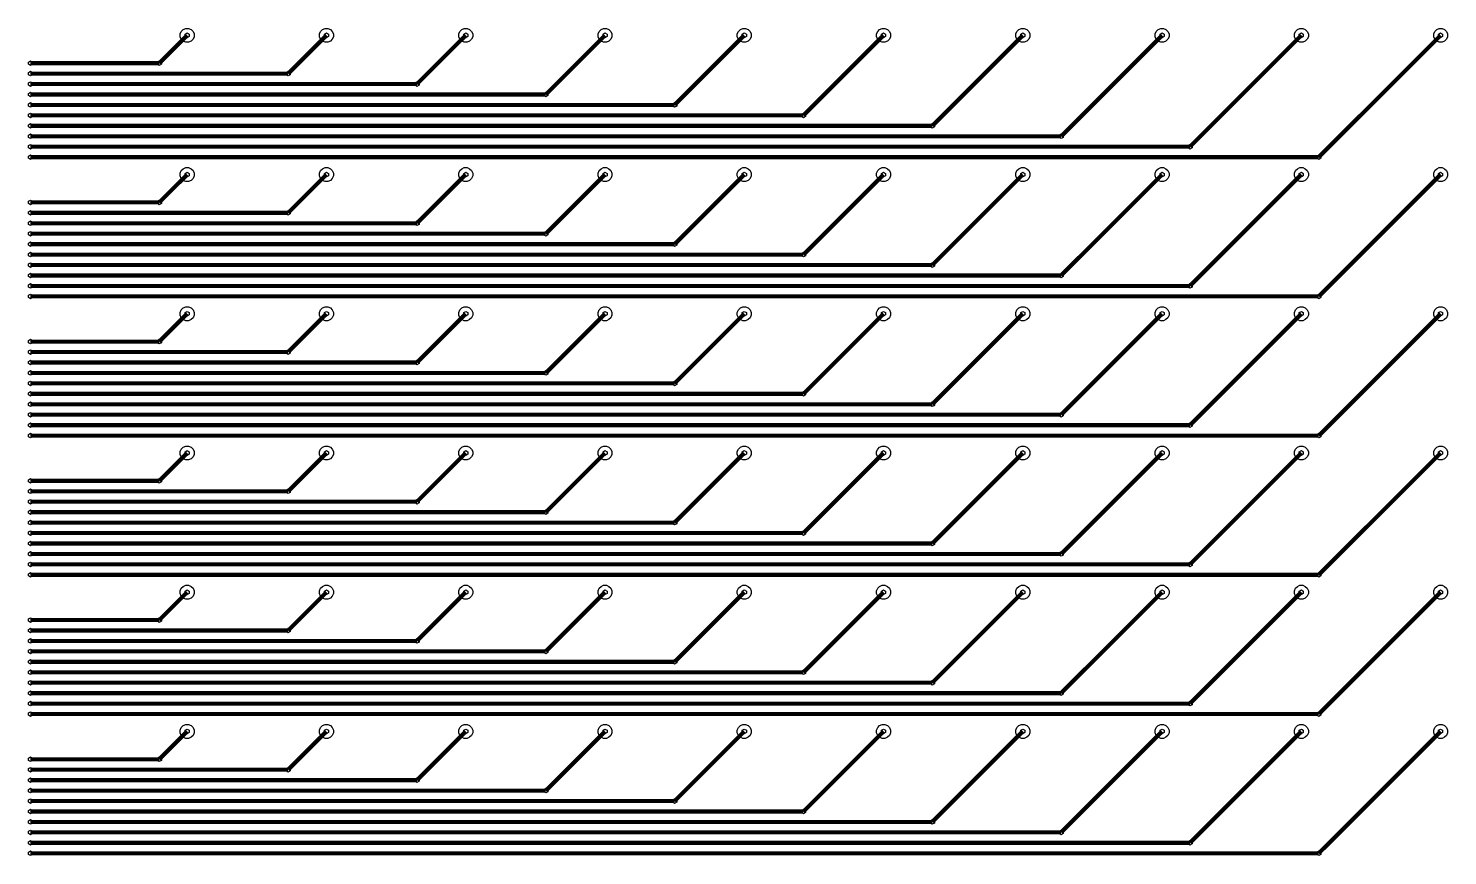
# Model space of a CAD drawing. Extents: x -21730 to 22170, y -18094 to 18606.
# Drawn here: x -844 to 175, y -3683 to -3089 of the extents above; entities that cross this region are included whole.
import ezdxf

# ---------------------------------------------------------------- set-up
doc = ezdxf.new("R2010")
doc.units = 0
doc.layers.add('L0D0_0', color=1, linetype='CONTINUOUS')

# ---------------------------------------------------------------- blocks, each defined once
blk = doc.blocks.new('LGA400C100P20X20_2000X2000X0_1')
at = {"layer": 'L0D0_0'}
for points in [[(-9.51, 2.45), (-9.528, 2.458), (-9.542, 2.472), (-9.55, 2.49), (-9.55, 2.51), (-9.542, 2.528), (-9.528, 2.542), (-9.51, 2.55), (-9.49, 2.55), (-9.472, 2.542), (-9.458, 2.528), (-9.45, 2.51), (-9.45, 2.49), (-9.458, 2.472), (-9.472, 2.458), (-9.49, 2.45)], [(-8.51, 2.45), (-8.528, 2.458), (-8.542, 2.472), (-8.55, 2.49), (-8.55, 2.51), (-8.542, 2.528), (-8.528, 2.542), (-8.51, 2.55), (-8.49, 2.55), (-8.472, 2.542), (-8.458, 2.528), (-8.45, 2.51), (-8.45, 2.49), (-8.458, 2.472), (-8.472, 2.458), (-8.49, 2.45)], [(-7.51, 2.45), (-7.528, 2.458), (-7.542, 2.472), (-7.55, 2.49), (-7.55, 2.51), (-7.542, 2.528), (-7.528, 2.542), (-7.51, 2.55), (-7.49, 2.55), (-7.472, 2.542), (-7.458, 2.528), (-7.45, 2.51), (-7.45, 2.49), (-7.458, 2.472), (-7.472, 2.458), (-7.49, 2.45)], [(-6.51, 2.45), (-6.528, 2.458), (-6.542, 2.472), (-6.55, 2.49), (-6.55, 2.51), (-6.542, 2.528), (-6.528, 2.542), (-6.51, 2.55), (-6.49, 2.55), (-6.472, 2.542), (-6.458, 2.528), (-6.45, 2.51), (-6.45, 2.49), (-6.458, 2.472), (-6.472, 2.458), (-6.49, 2.45)], [(-5.51, 2.45), (-5.528, 2.458), (-5.542, 2.472), (-5.55, 2.49), (-5.55, 2.51), (-5.542, 2.528), (-5.528, 2.542), (-5.51, 2.55), (-5.49, 2.55), (-5.472, 2.542), (-5.458, 2.528), (-5.45, 2.51), (-5.45, 2.49), (-5.458, 2.472), (-5.472, 2.458), (-5.49, 2.45)], [(-4.51, 2.45), (-4.528, 2.458), (-4.542, 2.472), (-4.55, 2.49), (-4.55, 2.51), (-4.542, 2.528), (-4.528, 2.542), (-4.51, 2.55), (-4.49, 2.55), (-4.472, 2.542), (-4.458, 2.528), (-4.45, 2.51), (-4.45, 2.49), (-4.458, 2.472), (-4.472, 2.458), (-4.49, 2.45)], [(-3.51, 2.45), (-3.528, 2.458), (-3.542, 2.472), (-3.55, 2.49), (-3.55, 2.51), (-3.542, 2.528), (-3.528, 2.542), (-3.51, 2.55), (-3.49, 2.55), (-3.472, 2.542), (-3.458, 2.528), (-3.45, 2.51), (-3.45, 2.49), (-3.458, 2.472), (-3.472, 2.458), (-3.49, 2.45)], [(-2.51, 2.45), (-2.528, 2.458), (-2.542, 2.472), (-2.55, 2.49), (-2.55, 2.51), (-2.542, 2.528), (-2.528, 2.542), (-2.51, 2.55), (-2.49, 2.55), (-2.472, 2.542), (-2.458, 2.528), (-2.45, 2.51), (-2.45, 2.49), (-2.458, 2.472), (-2.472, 2.458), (-2.49, 2.45)], [(-1.51, 2.45), (-1.528, 2.458), (-1.542, 2.472), (-1.55, 2.49), (-1.55, 2.51), (-1.542, 2.528), (-1.528, 2.542), (-1.51, 2.55), (-1.49, 2.55), (-1.472, 2.542), (-1.458, 2.528), (-1.45, 2.51), (-1.45, 2.49), (-1.458, 2.472), (-1.472, 2.458), (-1.49, 2.45)], [(-0.51, 2.45), (-0.528, 2.458), (-0.542, 2.472), (-0.55, 2.49), (-0.55, 2.51), (-0.542, 2.528), (-0.528, 2.542), (-0.51, 2.55), (-0.49, 2.55), (-0.472, 2.542), (-0.458, 2.528), (-0.45, 2.51), (-0.45, 2.49), (-0.458, 2.472), (-0.472, 2.458), (-0.49, 2.45)], [(-9.51, 1.45), (-9.528, 1.458), (-9.542, 1.472), (-9.55, 1.49), (-9.55, 1.51), (-9.542, 1.528), (-9.528, 1.542), (-9.51, 1.55), (-9.49, 1.55), (-9.472, 1.542), (-9.458, 1.528), (-9.45, 1.51), (-9.45, 1.49), (-9.458, 1.472), (-9.472, 1.458), (-9.49, 1.45)], [(-8.51, 1.45), (-8.528, 1.458), (-8.542, 1.472), (-8.55, 1.49), (-8.55, 1.51), (-8.542, 1.528), (-8.528, 1.542), (-8.51, 1.55), (-8.49, 1.55), (-8.472, 1.542), (-8.458, 1.528), (-8.45, 1.51), (-8.45, 1.49), (-8.458, 1.472), (-8.472, 1.458), (-8.49, 1.45)], [(-7.51, 1.45), (-7.528, 1.458), (-7.542, 1.472), (-7.55, 1.49), (-7.55, 1.51), (-7.542, 1.528), (-7.528, 1.542), (-7.51, 1.55), (-7.49, 1.55), (-7.472, 1.542), (-7.458, 1.528), (-7.45, 1.51), (-7.45, 1.49), (-7.458, 1.472), (-7.472, 1.458), (-7.49, 1.45)], [(-6.51, 1.45), (-6.528, 1.458), (-6.542, 1.472), (-6.55, 1.49), (-6.55, 1.51), (-6.542, 1.528), (-6.528, 1.542), (-6.51, 1.55), (-6.49, 1.55), (-6.472, 1.542), (-6.458, 1.528), (-6.45, 1.51), (-6.45, 1.49), (-6.458, 1.472), (-6.472, 1.458), (-6.49, 1.45)], [(-5.51, 1.45), (-5.528, 1.458), (-5.542, 1.472), (-5.55, 1.49), (-5.55, 1.51), (-5.542, 1.528), (-5.528, 1.542), (-5.51, 1.55), (-5.49, 1.55), (-5.472, 1.542), (-5.458, 1.528), (-5.45, 1.51), (-5.45, 1.49), (-5.458, 1.472), (-5.472, 1.458), (-5.49, 1.45)], [(-4.51, 1.45), (-4.528, 1.458), (-4.542, 1.472), (-4.55, 1.49), (-4.55, 1.51), (-4.542, 1.528), (-4.528, 1.542), (-4.51, 1.55), (-4.49, 1.55), (-4.472, 1.542), (-4.458, 1.528), (-4.45, 1.51), (-4.45, 1.49), (-4.458, 1.472), (-4.472, 1.458), (-4.49, 1.45)], [(-3.51, 1.45), (-3.528, 1.458), (-3.542, 1.472), (-3.55, 1.49), (-3.55, 1.51), (-3.542, 1.528), (-3.528, 1.542), (-3.51, 1.55), (-3.49, 1.55), (-3.472, 1.542), (-3.458, 1.528), (-3.45, 1.51), (-3.45, 1.49), (-3.458, 1.472), (-3.472, 1.458), (-3.49, 1.45)], [(-2.51, 1.45), (-2.528, 1.458), (-2.542, 1.472), (-2.55, 1.49), (-2.55, 1.51), (-2.542, 1.528), (-2.528, 1.542), (-2.51, 1.55), (-2.49, 1.55), (-2.472, 1.542), (-2.458, 1.528), (-2.45, 1.51), (-2.45, 1.49), (-2.458, 1.472), (-2.472, 1.458), (-2.49, 1.45)], [(-1.51, 1.45), (-1.528, 1.458), (-1.542, 1.472), (-1.55, 1.49), (-1.55, 1.51), (-1.542, 1.528), (-1.528, 1.542), (-1.51, 1.55), (-1.49, 1.55), (-1.472, 1.542), (-1.458, 1.528), (-1.45, 1.51), (-1.45, 1.49), (-1.458, 1.472), (-1.472, 1.458), (-1.49, 1.45)], [(-0.51, 1.45), (-0.528, 1.458), (-0.542, 1.472), (-0.55, 1.49), (-0.55, 1.51), (-0.542, 1.528), (-0.528, 1.542), (-0.51, 1.55), (-0.49, 1.55), (-0.472, 1.542), (-0.458, 1.528), (-0.45, 1.51), (-0.45, 1.49), (-0.458, 1.472), (-0.472, 1.458), (-0.49, 1.45)], [(-9.51, 0.45), (-9.528, 0.458), (-9.542, 0.472), (-9.55, 0.49), (-9.55, 0.51), (-9.542, 0.528), (-9.528, 0.542), (-9.51, 0.55), (-9.49, 0.55), (-9.472, 0.542), (-9.458, 0.528), (-9.45, 0.51), (-9.45, 0.49), (-9.458, 0.472), (-9.472, 0.458), (-9.49, 0.45)], [(-8.51, 0.45), (-8.528, 0.458), (-8.542, 0.472), (-8.55, 0.49), (-8.55, 0.51), (-8.542, 0.528), (-8.528, 0.542), (-8.51, 0.55), (-8.49, 0.55), (-8.472, 0.542), (-8.458, 0.528), (-8.45, 0.51), (-8.45, 0.49), (-8.458, 0.472), (-8.472, 0.458), (-8.49, 0.45)], [(-7.51, 0.45), (-7.528, 0.458), (-7.542, 0.472), (-7.55, 0.49), (-7.55, 0.51), (-7.542, 0.528), (-7.528, 0.542), (-7.51, 0.55), (-7.49, 0.55), (-7.472, 0.542), (-7.458, 0.528), (-7.45, 0.51), (-7.45, 0.49), (-7.458, 0.472), (-7.472, 0.458), (-7.49, 0.45)], [(-6.51, 0.45), (-6.528, 0.458), (-6.542, 0.472), (-6.55, 0.49), (-6.55, 0.51), (-6.542, 0.528), (-6.528, 0.542), (-6.51, 0.55), (-6.49, 0.55), (-6.472, 0.542), (-6.458, 0.528), (-6.45, 0.51), (-6.45, 0.49), (-6.458, 0.472), (-6.472, 0.458), (-6.49, 0.45)], [(-5.51, 0.45), (-5.528, 0.458), (-5.542, 0.472), (-5.55, 0.49), (-5.55, 0.51), (-5.542, 0.528), (-5.528, 0.542), (-5.51, 0.55), (-5.49, 0.55), (-5.472, 0.542), (-5.458, 0.528), (-5.45, 0.51), (-5.45, 0.49), (-5.458, 0.472), (-5.472, 0.458), (-5.49, 0.45)], [(-4.51, 0.45), (-4.528, 0.458), (-4.542, 0.472), (-4.55, 0.49), (-4.55, 0.51), (-4.542, 0.528), (-4.528, 0.542), (-4.51, 0.55), (-4.49, 0.55), (-4.472, 0.542), (-4.458, 0.528), (-4.45, 0.51), (-4.45, 0.49), (-4.458, 0.472), (-4.472, 0.458), (-4.49, 0.45)], [(-3.51, 0.45), (-3.528, 0.458), (-3.542, 0.472), (-3.55, 0.49), (-3.55, 0.51), (-3.542, 0.528), (-3.528, 0.542), (-3.51, 0.55), (-3.49, 0.55), (-3.472, 0.542), (-3.458, 0.528), (-3.45, 0.51), (-3.45, 0.49), (-3.458, 0.472), (-3.472, 0.458), (-3.49, 0.45)], [(-2.51, 0.45), (-2.528, 0.458), (-2.542, 0.472), (-2.55, 0.49), (-2.55, 0.51), (-2.542, 0.528), (-2.528, 0.542), (-2.51, 0.55), (-2.49, 0.55), (-2.472, 0.542), (-2.458, 0.528), (-2.45, 0.51), (-2.45, 0.49), (-2.458, 0.472), (-2.472, 0.458), (-2.49, 0.45)], [(-1.51, 0.45), (-1.528, 0.458), (-1.542, 0.472), (-1.55, 0.49), (-1.55, 0.51), (-1.542, 0.528), (-1.528, 0.542), (-1.51, 0.55), (-1.49, 0.55), (-1.472, 0.542), (-1.458, 0.528), (-1.45, 0.51), (-1.45, 0.49), (-1.458, 0.472), (-1.472, 0.458), (-1.49, 0.45)], [(-0.51, 0.45), (-0.528, 0.458), (-0.542, 0.472), (-0.55, 0.49), (-0.55, 0.51), (-0.542, 0.528), (-0.528, 0.542), (-0.51, 0.55), (-0.49, 0.55), (-0.472, 0.542), (-0.458, 0.528), (-0.45, 0.51), (-0.45, 0.49), (-0.458, 0.472), (-0.472, 0.458), (-0.49, 0.45)], [(-9.51, -0.55), (-9.528, -0.542), (-9.542, -0.528), (-9.55, -0.51), (-9.55, -0.49), (-9.542, -0.472), (-9.528, -0.458), (-9.51, -0.45), (-9.49, -0.45), (-9.472, -0.458), (-9.458, -0.472), (-9.45, -0.49), (-9.45, -0.51), (-9.458, -0.528), (-9.472, -0.542), (-9.49, -0.55)], [(-8.51, -0.55), (-8.528, -0.542), (-8.542, -0.528), (-8.55, -0.51), (-8.55, -0.49), (-8.542, -0.472), (-8.528, -0.458), (-8.51, -0.45), (-8.49, -0.45), (-8.472, -0.458), (-8.458, -0.472), (-8.45, -0.49), (-8.45, -0.51), (-8.458, -0.528), (-8.472, -0.542), (-8.49, -0.55)], [(-7.51, -0.55), (-7.528, -0.542), (-7.542, -0.528), (-7.55, -0.51), (-7.55, -0.49), (-7.542, -0.472), (-7.528, -0.458), (-7.51, -0.45), (-7.49, -0.45), (-7.472, -0.458), (-7.458, -0.472), (-7.45, -0.49), (-7.45, -0.51), (-7.458, -0.528), (-7.472, -0.542), (-7.49, -0.55)], [(-6.51, -0.55), (-6.528, -0.542), (-6.542, -0.528), (-6.55, -0.51), (-6.55, -0.49), (-6.542, -0.472), (-6.528, -0.458), (-6.51, -0.45), (-6.49, -0.45), (-6.472, -0.458), (-6.458, -0.472), (-6.45, -0.49), (-6.45, -0.51), (-6.458, -0.528), (-6.472, -0.542), (-6.49, -0.55)], [(-5.51, -0.55), (-5.528, -0.542), (-5.542, -0.528), (-5.55, -0.51), (-5.55, -0.49), (-5.542, -0.472), (-5.528, -0.458), (-5.51, -0.45), (-5.49, -0.45), (-5.472, -0.458), (-5.458, -0.472), (-5.45, -0.49), (-5.45, -0.51), (-5.458, -0.528), (-5.472, -0.542), (-5.49, -0.55)], [(-4.51, -0.55), (-4.528, -0.542), (-4.542, -0.528), (-4.55, -0.51), (-4.55, -0.49), (-4.542, -0.472), (-4.528, -0.458), (-4.51, -0.45), (-4.49, -0.45), (-4.472, -0.458), (-4.458, -0.472), (-4.45, -0.49), (-4.45, -0.51), (-4.458, -0.528), (-4.472, -0.542), (-4.49, -0.55)], [(-3.51, -0.55), (-3.528, -0.542), (-3.542, -0.528), (-3.55, -0.51), (-3.55, -0.49), (-3.542, -0.472), (-3.528, -0.458), (-3.51, -0.45), (-3.49, -0.45), (-3.472, -0.458), (-3.458, -0.472), (-3.45, -0.49), (-3.45, -0.51), (-3.458, -0.528), (-3.472, -0.542), (-3.49, -0.55)], [(-2.51, -0.55), (-2.528, -0.542), (-2.542, -0.528), (-2.55, -0.51), (-2.55, -0.49), (-2.542, -0.472), (-2.528, -0.458), (-2.51, -0.45), (-2.49, -0.45), (-2.472, -0.458), (-2.458, -0.472), (-2.45, -0.49), (-2.45, -0.51), (-2.458, -0.528), (-2.472, -0.542), (-2.49, -0.55)], [(-1.51, -0.55), (-1.528, -0.542), (-1.542, -0.528), (-1.55, -0.51), (-1.55, -0.49), (-1.542, -0.472), (-1.528, -0.458), (-1.51, -0.45), (-1.49, -0.45), (-1.472, -0.458), (-1.458, -0.472), (-1.45, -0.49), (-1.45, -0.51), (-1.458, -0.528), (-1.472, -0.542), (-1.49, -0.55)], [(-0.51, -0.55), (-0.528, -0.542), (-0.542, -0.528), (-0.55, -0.51), (-0.55, -0.49), (-0.542, -0.472), (-0.528, -0.458), (-0.51, -0.45), (-0.49, -0.45), (-0.472, -0.458), (-0.458, -0.472), (-0.45, -0.49), (-0.45, -0.51), (-0.458, -0.528), (-0.472, -0.542), (-0.49, -0.55)], [(-9.51, -1.55), (-9.528, -1.542), (-9.542, -1.528), (-9.55, -1.51), (-9.55, -1.49), (-9.542, -1.472), (-9.528, -1.458), (-9.51, -1.45), (-9.49, -1.45), (-9.472, -1.458), (-9.458, -1.472), (-9.45, -1.49), (-9.45, -1.51), (-9.458, -1.528), (-9.472, -1.542), (-9.49, -1.55)], [(-8.51, -1.55), (-8.528, -1.542), (-8.542, -1.528), (-8.55, -1.51), (-8.55, -1.49), (-8.542, -1.472), (-8.528, -1.458), (-8.51, -1.45), (-8.49, -1.45), (-8.472, -1.458), (-8.458, -1.472), (-8.45, -1.49), (-8.45, -1.51), (-8.458, -1.528), (-8.472, -1.542), (-8.49, -1.55)], [(-7.51, -1.55), (-7.528, -1.542), (-7.542, -1.528), (-7.55, -1.51), (-7.55, -1.49), (-7.542, -1.472), (-7.528, -1.458), (-7.51, -1.45), (-7.49, -1.45), (-7.472, -1.458), (-7.458, -1.472), (-7.45, -1.49), (-7.45, -1.51), (-7.458, -1.528), (-7.472, -1.542), (-7.49, -1.55)], [(-6.51, -1.55), (-6.528, -1.542), (-6.542, -1.528), (-6.55, -1.51), (-6.55, -1.49), (-6.542, -1.472), (-6.528, -1.458), (-6.51, -1.45), (-6.49, -1.45), (-6.472, -1.458), (-6.458, -1.472), (-6.45, -1.49), (-6.45, -1.51), (-6.458, -1.528), (-6.472, -1.542), (-6.49, -1.55)], [(-5.51, -1.55), (-5.528, -1.542), (-5.542, -1.528), (-5.55, -1.51), (-5.55, -1.49), (-5.542, -1.472), (-5.528, -1.458), (-5.51, -1.45), (-5.49, -1.45), (-5.472, -1.458), (-5.458, -1.472), (-5.45, -1.49), (-5.45, -1.51), (-5.458, -1.528), (-5.472, -1.542), (-5.49, -1.55)], [(-4.51, -1.55), (-4.528, -1.542), (-4.542, -1.528), (-4.55, -1.51), (-4.55, -1.49), (-4.542, -1.472), (-4.528, -1.458), (-4.51, -1.45), (-4.49, -1.45), (-4.472, -1.458), (-4.458, -1.472), (-4.45, -1.49), (-4.45, -1.51), (-4.458, -1.528), (-4.472, -1.542), (-4.49, -1.55)], [(-3.51, -1.55), (-3.528, -1.542), (-3.542, -1.528), (-3.55, -1.51), (-3.55, -1.49), (-3.542, -1.472), (-3.528, -1.458), (-3.51, -1.45), (-3.49, -1.45), (-3.472, -1.458), (-3.458, -1.472), (-3.45, -1.49), (-3.45, -1.51), (-3.458, -1.528), (-3.472, -1.542), (-3.49, -1.55)], [(-2.51, -1.55), (-2.528, -1.542), (-2.542, -1.528), (-2.55, -1.51), (-2.55, -1.49), (-2.542, -1.472), (-2.528, -1.458), (-2.51, -1.45), (-2.49, -1.45), (-2.472, -1.458), (-2.458, -1.472), (-2.45, -1.49), (-2.45, -1.51), (-2.458, -1.528), (-2.472, -1.542), (-2.49, -1.55)], [(-1.51, -1.55), (-1.528, -1.542), (-1.542, -1.528), (-1.55, -1.51), (-1.55, -1.49), (-1.542, -1.472), (-1.528, -1.458), (-1.51, -1.45), (-1.49, -1.45), (-1.472, -1.458), (-1.458, -1.472), (-1.45, -1.49), (-1.45, -1.51), (-1.458, -1.528), (-1.472, -1.542), (-1.49, -1.55)], [(-0.51, -1.55), (-0.528, -1.542), (-0.542, -1.528), (-0.55, -1.51), (-0.55, -1.49), (-0.542, -1.472), (-0.528, -1.458), (-0.51, -1.45), (-0.49, -1.45), (-0.472, -1.458), (-0.458, -1.472), (-0.45, -1.49), (-0.45, -1.51), (-0.458, -1.528), (-0.472, -1.542), (-0.49, -1.55)], [(-9.51, -2.55), (-9.528, -2.542), (-9.542, -2.528), (-9.55, -2.51), (-9.55, -2.49), (-9.542, -2.472), (-9.528, -2.458), (-9.51, -2.45), (-9.49, -2.45), (-9.472, -2.458), (-9.458, -2.472), (-9.45, -2.49), (-9.45, -2.51), (-9.458, -2.528), (-9.472, -2.542), (-9.49, -2.55)], [(-8.51, -2.55), (-8.528, -2.542), (-8.542, -2.528), (-8.55, -2.51), (-8.55, -2.49), (-8.542, -2.472), (-8.528, -2.458), (-8.51, -2.45), (-8.49, -2.45), (-8.472, -2.458), (-8.458, -2.472), (-8.45, -2.49), (-8.45, -2.51), (-8.458, -2.528), (-8.472, -2.542), (-8.49, -2.55)], [(-7.51, -2.55), (-7.528, -2.542), (-7.542, -2.528), (-7.55, -2.51), (-7.55, -2.49), (-7.542, -2.472), (-7.528, -2.458), (-7.51, -2.45), (-7.49, -2.45), (-7.472, -2.458), (-7.458, -2.472), (-7.45, -2.49), (-7.45, -2.51), (-7.458, -2.528), (-7.472, -2.542), (-7.49, -2.55)], [(-6.51, -2.55), (-6.528, -2.542), (-6.542, -2.528), (-6.55, -2.51), (-6.55, -2.49), (-6.542, -2.472), (-6.528, -2.458), (-6.51, -2.45), (-6.49, -2.45), (-6.472, -2.458), (-6.458, -2.472), (-6.45, -2.49), (-6.45, -2.51), (-6.458, -2.528), (-6.472, -2.542), (-6.49, -2.55)], [(-5.51, -2.55), (-5.528, -2.542), (-5.542, -2.528), (-5.55, -2.51), (-5.55, -2.49), (-5.542, -2.472), (-5.528, -2.458), (-5.51, -2.45), (-5.49, -2.45), (-5.472, -2.458), (-5.458, -2.472), (-5.45, -2.49), (-5.45, -2.51), (-5.458, -2.528), (-5.472, -2.542), (-5.49, -2.55)], [(-4.51, -2.55), (-4.528, -2.542), (-4.542, -2.528), (-4.55, -2.51), (-4.55, -2.49), (-4.542, -2.472), (-4.528, -2.458), (-4.51, -2.45), (-4.49, -2.45), (-4.472, -2.458), (-4.458, -2.472), (-4.45, -2.49), (-4.45, -2.51), (-4.458, -2.528), (-4.472, -2.542), (-4.49, -2.55)], [(-3.51, -2.55), (-3.528, -2.542), (-3.542, -2.528), (-3.55, -2.51), (-3.55, -2.49), (-3.542, -2.472), (-3.528, -2.458), (-3.51, -2.45), (-3.49, -2.45), (-3.472, -2.458), (-3.458, -2.472), (-3.45, -2.49), (-3.45, -2.51), (-3.458, -2.528), (-3.472, -2.542), (-3.49, -2.55)], [(-2.51, -2.55), (-2.528, -2.542), (-2.542, -2.528), (-2.55, -2.51), (-2.55, -2.49), (-2.542, -2.472), (-2.528, -2.458), (-2.51, -2.45), (-2.49, -2.45), (-2.472, -2.458), (-2.458, -2.472), (-2.45, -2.49), (-2.45, -2.51), (-2.458, -2.528), (-2.472, -2.542), (-2.49, -2.55)], [(-1.51, -2.55), (-1.528, -2.542), (-1.542, -2.528), (-1.55, -2.51), (-1.55, -2.49), (-1.542, -2.472), (-1.528, -2.458), (-1.51, -2.45), (-1.49, -2.45), (-1.472, -2.458), (-1.458, -2.472), (-1.45, -2.49), (-1.45, -2.51), (-1.458, -2.528), (-1.472, -2.542), (-1.49, -2.55)], [(-0.51, -2.55), (-0.528, -2.542), (-0.542, -2.528), (-0.55, -2.51), (-0.55, -2.49), (-0.542, -2.472), (-0.528, -2.458), (-0.51, -2.45), (-0.49, -2.45), (-0.472, -2.458), (-0.458, -2.472), (-0.45, -2.49), (-0.45, -2.51), (-0.458, -2.528), (-0.472, -2.542), (-0.49, -2.55)]]:
    blk.add_lwpolyline(points, close=True, dxfattribs=at)

msp = doc.modelspace()

# ---------------------------------------------------------------- linework, layer by layer
at = {"layer": 'L0D0_0', "const_width": 3}
for points in [[(-750, -3114), (-730, -3094)], [(-657.5, -3121.5), (-630, -3094)], [(-565, -3129), (-530, -3094)], [(-472.5, -3136.5), (-430, -3094)], [(-380, -3144), (-330, -3094)], [(-287.5, -3151.5), (-230, -3094)], [(-195, -3159), (-130, -3094)], [(-102.5, -3166.5), (-30, -3094)], [(-10, -3174), (70, -3094)], [(82.5, -3181.5), (170, -3094)], [(-842.5, -3114), (-750, -3114)], [(-842.5, -3121.5), (-657.5, -3121.5)], [(-842.5, -3129), (-565, -3129)], [(-842.5, -3136.5), (-472.5, -3136.5)], [(-842.5, -3144), (-380, -3144)], [(-842.5, -3151.5), (-287.5, -3151.5)], [(-842.5, -3159), (-195, -3159)], [(-842.5, -3166.5), (-102.5, -3166.5)], [(-842.5, -3174), (-10, -3174)], [(-842.5, -3181.5), (82.5, -3181.5)], [(-750, -3214), (-730, -3194)], [(-657.5, -3221.5), (-630, -3194)], [(-565, -3229), (-530, -3194)], [(-472.5, -3236.5), (-430, -3194)], [(-380, -3244), (-330, -3194)], [(-287.5, -3251.5), (-230, -3194)], [(-195, -3259), (-130, -3194)], [(-102.5, -3266.5), (-30, -3194)], [(-10, -3274), (70, -3194)], [(82.5, -3281.5), (170, -3194)], [(-842.5, -3214), (-750, -3214)], [(-842.5, -3221.5), (-657.5, -3221.5)], [(-842.5, -3229), (-565, -3229)], [(-842.5, -3236.5), (-472.5, -3236.5)], [(-842.5, -3244), (-380, -3244)], [(-842.5, -3251.5), (-287.5, -3251.5)], [(-842.5, -3259), (-195, -3259)], [(-842.5, -3266.5), (-102.5, -3266.5)], [(-842.5, -3274), (-10, -3274)], [(-842.5, -3281.5), (82.5, -3281.5)], [(-750, -3314), (-730, -3294)], [(-657.5, -3321.5), (-630, -3294)], [(-565, -3329), (-530, -3294)], [(-472.5, -3336.5), (-430, -3294)], [(-380, -3344), (-330, -3294)], [(-287.5, -3351.5), (-230, -3294)], [(-195, -3359), (-130, -3294)], [(-102.5, -3366.5), (-30, -3294)], [(-10, -3374), (70, -3294)], [(82.5, -3381.5), (170, -3294)], [(-842.5, -3314), (-750, -3314)], [(-842.5, -3321.5), (-657.5, -3321.5)], [(-842.5, -3329), (-565, -3329)], [(-842.5, -3336.5), (-472.5, -3336.5)], [(-842.5, -3344), (-380, -3344)], [(-842.5, -3351.5), (-287.5, -3351.5)], [(-842.5, -3359), (-195, -3359)], [(-842.5, -3366.5), (-102.5, -3366.5)], [(-842.5, -3374), (-10, -3374)], [(-842.5, -3381.5), (82.5, -3381.5)], [(-750, -3414), (-730, -3394)], [(-657.5, -3421.5), (-630, -3394)], [(-565, -3429), (-530, -3394)], [(-472.5, -3436.5), (-430, -3394)], [(-380, -3444), (-330, -3394)], [(-287.5, -3451.5), (-230, -3394)], [(-195, -3459), (-130, -3394)], [(-102.5, -3466.5), (-30, -3394)], [(-10, -3474), (70, -3394)], [(82.5, -3481.5), (170, -3394)], [(-842.5, -3414), (-750, -3414)], [(-842.5, -3421.5), (-657.5, -3421.5)], [(-842.5, -3429), (-565, -3429)], [(-842.5, -3436.5), (-472.5, -3436.5)], [(-842.5, -3444), (-380, -3444)], [(-842.5, -3451.5), (-287.5, -3451.5)], [(-842.5, -3459), (-195, -3459)], [(-842.5, -3466.5), (-102.5, -3466.5)], [(-842.5, -3474), (-10, -3474)], [(-842.5, -3481.5), (82.5, -3481.5)], [(-750, -3514), (-730, -3494)], [(-657.5, -3521.5), (-630, -3494)], [(-565, -3529), (-530, -3494)], [(-472.5, -3536.5), (-430, -3494)], [(-380, -3544), (-330, -3494)], [(-287.5, -3551.5), (-230, -3494)], [(-195, -3559), (-130, -3494)], [(-102.5, -3566.5), (-30, -3494)], [(-10, -3574), (70, -3494)], [(82.5, -3581.5), (170, -3494)], [(-842.5, -3514), (-750, -3514)], [(-842.5, -3521.5), (-657.5, -3521.5)], [(-842.5, -3529), (-565, -3529)], [(-842.5, -3536.5), (-472.5, -3536.5)], [(-842.5, -3544), (-380, -3544)], [(-842.5, -3551.5), (-287.5, -3551.5)], [(-842.5, -3559), (-195, -3559)], [(-842.5, -3566.5), (-102.5, -3566.5)], [(-842.5, -3574), (-10, -3574)], [(-842.5, -3581.5), (82.5, -3581.5)], [(-750, -3614), (-730, -3594)], [(-657.5, -3621.5), (-630, -3594)], [(-565, -3629), (-530, -3594)], [(-472.5, -3636.5), (-430, -3594)], [(-380, -3644), (-330, -3594)], [(-287.5, -3651.5), (-230, -3594)], [(-195, -3659), (-130, -3594)], [(-102.5, -3666.5), (-30, -3594)], [(-10, -3674), (70, -3594)], [(82.5, -3681.5), (170, -3594)], [(-842.5, -3614), (-750, -3614)], [(-842.5, -3621.5), (-657.5, -3621.5)], [(-842.5, -3629), (-565, -3629)], [(-842.5, -3636.5), (-472.5, -3636.5)], [(-842.5, -3644), (-380, -3644)], [(-842.5, -3651.5), (-287.5, -3651.5)], [(-842.5, -3659), (-195, -3659)], [(-842.5, -3666.5), (-102.5, -3666.5)], [(-842.5, -3674), (-10, -3674)], [(-842.5, -3681.5), (82.5, -3681.5)]]:
    msp.add_lwpolyline(points, dxfattribs=at)
at = {"layer": 'L0D0_0'}
for points in [[(-730, -3095.7), (-731.4, -3094.8), (-731.4, -3093.2), (-730, -3092.3), (-728.5, -3093.2), (-728.5, -3094.8)], [(-630, -3095.7), (-631.4, -3094.8), (-631.4, -3093.2), (-630, -3092.3), (-628.5, -3093.2), (-628.5, -3094.8)], [(-530, -3095.7), (-531.4, -3094.8), (-531.4, -3093.2), (-530, -3092.3), (-528.5, -3093.2), (-528.5, -3094.8)], [(-430, -3095.7), (-431.4, -3094.8), (-431.4, -3093.2), (-430, -3092.3), (-428.5, -3093.2), (-428.5, -3094.8)], [(-330, -3095.7), (-331.4, -3094.8), (-331.4, -3093.2), (-330, -3092.3), (-328.5, -3093.2), (-328.5, -3094.8)], [(-230, -3095.7), (-231.4, -3094.8), (-231.4, -3093.2), (-230, -3092.3), (-228.5, -3093.2), (-228.5, -3094.8)], [(-130, -3095.7), (-131.5, -3094.8), (-131.5, -3093.2), (-130, -3092.3), (-128.6, -3093.2), (-128.6, -3094.8)], [(-30, -3095.7), (-31.5, -3094.8), (-31.5, -3093.2), (-30, -3092.3), (-28.6, -3093.2), (-28.6, -3094.8)], [(70, -3095.7), (68.5, -3094.8), (68.5, -3093.2), (70, -3092.3), (71.4, -3093.2), (71.4, -3094.8)], [(170, -3095.7), (168.5, -3094.8), (168.5, -3093.2), (170, -3092.3), (171.4, -3093.2), (171.4, -3094.8)], [(-842.5, -3115.7), (-844, -3114.8), (-844, -3113.2), (-842.5, -3112.3), (-841.1, -3113.2), (-841.1, -3114.8)], [(-750, -3115.7), (-751.4, -3114.8), (-751.4, -3113.2), (-750, -3112.3), (-748.5, -3113.2), (-748.5, -3114.8)], [(-750, -3115.7), (-751.4, -3114.8), (-751.4, -3113.2), (-750, -3112.3), (-748.5, -3113.2), (-748.5, -3114.8)], [(-842.5, -3123.2), (-844, -3122.3), (-844, -3120.7), (-842.5, -3119.8), (-841.1, -3120.7), (-841.1, -3122.3)], [(-842.5, -3130.7), (-844, -3129.8), (-844, -3128.2), (-842.5, -3127.3), (-841.1, -3128.2), (-841.1, -3129.8)], [(-657.5, -3123.2), (-658.9, -3122.3), (-658.9, -3120.7), (-657.5, -3119.8), (-656, -3120.7), (-656, -3122.3)], [(-657.5, -3123.2), (-658.9, -3122.3), (-658.9, -3120.7), (-657.5, -3119.8), (-656, -3120.7), (-656, -3122.3)], [(-565, -3130.7), (-566.4, -3129.8), (-566.4, -3128.2), (-565, -3127.3), (-563.5, -3128.2), (-563.5, -3129.8)], [(-565, -3130.7), (-566.4, -3129.8), (-566.4, -3128.2), (-565, -3127.3), (-563.5, -3128.2), (-563.5, -3129.8)], [(-842.5, -3138.2), (-844, -3137.3), (-844, -3135.7), (-842.5, -3134.8), (-841.1, -3135.7), (-841.1, -3137.3)], [(-472.5, -3138.2), (-473.9, -3137.3), (-473.9, -3135.7), (-472.5, -3134.8), (-471, -3135.7), (-471, -3137.3)], [(-472.5, -3138.2), (-473.9, -3137.3), (-473.9, -3135.7), (-472.5, -3134.8), (-471, -3135.7), (-471, -3137.3)], [(-842.5, -3145.7), (-844, -3144.8), (-844, -3143.2), (-842.5, -3142.3), (-841.1, -3143.2), (-841.1, -3144.8)], [(-380, -3145.7), (-381.4, -3144.8), (-381.4, -3143.2), (-380, -3142.3), (-378.5, -3143.2), (-378.5, -3144.8)], [(-380, -3145.7), (-381.4, -3144.8), (-381.4, -3143.2), (-380, -3142.3), (-378.5, -3143.2), (-378.5, -3144.8)], [(-842.5, -3153.2), (-844, -3152.3), (-844, -3150.7), (-842.5, -3149.8), (-841.1, -3150.7), (-841.1, -3152.3)], [(-842.5, -3160.7), (-844, -3159.8), (-844, -3158.2), (-842.5, -3157.3), (-841.1, -3158.2), (-841.1, -3159.8)], [(-287.5, -3153.2), (-288.9, -3152.3), (-288.9, -3150.7), (-287.5, -3149.8), (-286, -3150.7), (-286, -3152.3)], [(-287.5, -3153.2), (-288.9, -3152.3), (-288.9, -3150.7), (-287.5, -3149.8), (-286, -3150.7), (-286, -3152.3)], [(-195, -3160.7), (-196.4, -3159.8), (-196.4, -3158.2), (-195, -3157.3), (-193.5, -3158.2), (-193.5, -3159.8)], [(-195, -3160.7), (-196.4, -3159.8), (-196.4, -3158.2), (-195, -3157.3), (-193.5, -3158.2), (-193.5, -3159.8)], [(-842.5, -3168.2), (-844, -3167.3), (-844, -3165.7), (-842.5, -3164.8), (-841.1, -3165.7), (-841.1, -3167.3)], [(-102.5, -3168.2), (-103.9, -3167.3), (-103.9, -3165.7), (-102.5, -3164.8), (-101, -3165.7), (-101, -3167.3)], [(-102.5, -3168.2), (-103.9, -3167.3), (-103.9, -3165.7), (-102.5, -3164.8), (-101, -3165.7), (-101, -3167.3)], [(-842.5, -3175.7), (-844, -3174.8), (-844, -3173.2), (-842.5, -3172.3), (-841.1, -3173.2), (-841.1, -3174.8)], [(-10, -3175.7), (-11.4, -3174.8), (-11.4, -3173.2), (-10, -3172.3), (-8.5, -3173.2), (-8.5, -3174.8)], [(-10, -3175.7), (-11.4, -3174.8), (-11.4, -3173.2), (-10, -3172.3), (-8.5, -3173.2), (-8.5, -3174.8)], [(-842.5, -3183.2), (-844, -3182.3), (-844, -3180.7), (-842.5, -3179.8), (-841.1, -3180.7), (-841.1, -3182.3)], [(82.5, -3183.2), (81.1, -3182.3), (81.1, -3180.7), (82.5, -3179.8), (84, -3180.7), (84, -3182.3)], [(82.5, -3183.2), (81.1, -3182.3), (81.1, -3180.7), (82.5, -3179.8), (84, -3180.7), (84, -3182.3)], [(-730, -3195.7), (-731.4, -3194.8), (-731.4, -3193.2), (-730, -3192.3), (-728.5, -3193.2), (-728.5, -3194.8)], [(-630, -3195.7), (-631.4, -3194.8), (-631.4, -3193.2), (-630, -3192.3), (-628.5, -3193.2), (-628.5, -3194.8)], [(-530, -3195.7), (-531.4, -3194.8), (-531.4, -3193.2), (-530, -3192.3), (-528.5, -3193.2), (-528.5, -3194.8)], [(-430, -3195.7), (-431.4, -3194.8), (-431.4, -3193.2), (-430, -3192.3), (-428.5, -3193.2), (-428.5, -3194.8)], [(-330, -3195.7), (-331.4, -3194.8), (-331.4, -3193.2), (-330, -3192.3), (-328.5, -3193.2), (-328.5, -3194.8)], [(-230, -3195.7), (-231.4, -3194.8), (-231.4, -3193.2), (-230, -3192.3), (-228.5, -3193.2), (-228.5, -3194.8)], [(-130, -3195.7), (-131.5, -3194.8), (-131.5, -3193.2), (-130, -3192.3), (-128.6, -3193.2), (-128.6, -3194.8)], [(-30, -3195.7), (-31.5, -3194.8), (-31.5, -3193.2), (-30, -3192.3), (-28.6, -3193.2), (-28.6, -3194.8)], [(70, -3195.7), (68.5, -3194.8), (68.5, -3193.2), (70, -3192.3), (71.4, -3193.2), (71.4, -3194.8)], [(170, -3195.7), (168.5, -3194.8), (168.5, -3193.2), (170, -3192.3), (171.4, -3193.2), (171.4, -3194.8)], [(-842.5, -3215.7), (-844, -3214.8), (-844, -3213.2), (-842.5, -3212.3), (-841.1, -3213.2), (-841.1, -3214.8)], [(-842.5, -3223.2), (-844, -3222.3), (-844, -3220.7), (-842.5, -3219.8), (-841.1, -3220.7), (-841.1, -3222.3)], [(-750, -3215.7), (-751.4, -3214.8), (-751.4, -3213.2), (-750, -3212.3), (-748.5, -3213.2), (-748.5, -3214.8)], [(-750, -3215.7), (-751.4, -3214.8), (-751.4, -3213.2), (-750, -3212.3), (-748.5, -3213.2), (-748.5, -3214.8)], [(-657.5, -3223.2), (-658.9, -3222.3), (-658.9, -3220.7), (-657.5, -3219.8), (-656, -3220.7), (-656, -3222.3)], [(-657.5, -3223.2), (-658.9, -3222.3), (-658.9, -3220.7), (-657.5, -3219.8), (-656, -3220.7), (-656, -3222.3)], [(-842.5, -3230.7), (-844, -3229.8), (-844, -3228.2), (-842.5, -3227.3), (-841.1, -3228.2), (-841.1, -3229.8)], [(-565, -3230.7), (-566.4, -3229.8), (-566.4, -3228.2), (-565, -3227.3), (-563.5, -3228.2), (-563.5, -3229.8)], [(-565, -3230.7), (-566.4, -3229.8), (-566.4, -3228.2), (-565, -3227.3), (-563.5, -3228.2), (-563.5, -3229.8)], [(-842.5, -3238.2), (-844, -3237.3), (-844, -3235.7), (-842.5, -3234.8), (-841.1, -3235.7), (-841.1, -3237.3)], [(-472.5, -3238.2), (-473.9, -3237.3), (-473.9, -3235.7), (-472.5, -3234.8), (-471, -3235.7), (-471, -3237.3)], [(-472.5, -3238.2), (-473.9, -3237.3), (-473.9, -3235.7), (-472.5, -3234.8), (-471, -3235.7), (-471, -3237.3)], [(-842.5, -3245.7), (-844, -3244.8), (-844, -3243.2), (-842.5, -3242.3), (-841.1, -3243.2), (-841.1, -3244.8)], [(-842.5, -3253.2), (-844, -3252.3), (-844, -3250.7), (-842.5, -3249.8), (-841.1, -3250.7), (-841.1, -3252.3)], [(-380, -3245.7), (-381.4, -3244.8), (-381.4, -3243.2), (-380, -3242.3), (-378.5, -3243.2), (-378.5, -3244.8)], [(-380, -3245.7), (-381.4, -3244.8), (-381.4, -3243.2), (-380, -3242.3), (-378.5, -3243.2), (-378.5, -3244.8)], [(-287.5, -3253.2), (-288.9, -3252.3), (-288.9, -3250.7), (-287.5, -3249.8), (-286, -3250.7), (-286, -3252.3)], [(-287.5, -3253.2), (-288.9, -3252.3), (-288.9, -3250.7), (-287.5, -3249.8), (-286, -3250.7), (-286, -3252.3)], [(-842.5, -3260.7), (-844, -3259.8), (-844, -3258.2), (-842.5, -3257.3), (-841.1, -3258.2), (-841.1, -3259.8)], [(-195, -3260.7), (-196.4, -3259.8), (-196.4, -3258.2), (-195, -3257.3), (-193.5, -3258.2), (-193.5, -3259.8)], [(-195, -3260.7), (-196.4, -3259.8), (-196.4, -3258.2), (-195, -3257.3), (-193.5, -3258.2), (-193.5, -3259.8)], [(-842.5, -3268.2), (-844, -3267.3), (-844, -3265.7), (-842.5, -3264.8), (-841.1, -3265.7), (-841.1, -3267.3)], [(-102.5, -3268.2), (-103.9, -3267.3), (-103.9, -3265.7), (-102.5, -3264.8), (-101, -3265.7), (-101, -3267.3)], [(-102.5, -3268.2), (-103.9, -3267.3), (-103.9, -3265.7), (-102.5, -3264.8), (-101, -3265.7), (-101, -3267.3)], [(-842.5, -3275.7), (-844, -3274.8), (-844, -3273.2), (-842.5, -3272.3), (-841.1, -3273.2), (-841.1, -3274.8)], [(-842.5, -3283.2), (-844, -3282.3), (-844, -3280.7), (-842.5, -3279.8), (-841.1, -3280.7), (-841.1, -3282.3)], [(-10, -3275.7), (-11.4, -3274.8), (-11.4, -3273.2), (-10, -3272.3), (-8.5, -3273.2), (-8.5, -3274.8)], [(-10, -3275.7), (-11.4, -3274.8), (-11.4, -3273.2), (-10, -3272.3), (-8.5, -3273.2), (-8.5, -3274.8)], [(82.5, -3283.2), (81.1, -3282.3), (81.1, -3280.7), (82.5, -3279.8), (84, -3280.7), (84, -3282.3)], [(82.5, -3283.2), (81.1, -3282.3), (81.1, -3280.7), (82.5, -3279.8), (84, -3280.7), (84, -3282.3)], [(-730, -3295.7), (-731.4, -3294.8), (-731.4, -3293.2), (-730, -3292.3), (-728.5, -3293.2), (-728.5, -3294.8)], [(-630, -3295.7), (-631.4, -3294.8), (-631.4, -3293.2), (-630, -3292.3), (-628.5, -3293.2), (-628.5, -3294.8)], [(-530, -3295.7), (-531.4, -3294.8), (-531.4, -3293.2), (-530, -3292.3), (-528.5, -3293.2), (-528.5, -3294.8)], [(-430, -3295.7), (-431.4, -3294.8), (-431.4, -3293.2), (-430, -3292.3), (-428.5, -3293.2), (-428.5, -3294.8)], [(-330, -3295.7), (-331.4, -3294.8), (-331.4, -3293.2), (-330, -3292.3), (-328.5, -3293.2), (-328.5, -3294.8)], [(-230, -3295.7), (-231.4, -3294.8), (-231.4, -3293.2), (-230, -3292.3), (-228.5, -3293.2), (-228.5, -3294.8)], [(-130, -3295.7), (-131.5, -3294.8), (-131.5, -3293.2), (-130, -3292.3), (-128.6, -3293.2), (-128.6, -3294.8)], [(-30, -3295.7), (-31.5, -3294.8), (-31.5, -3293.2), (-30, -3292.3), (-28.6, -3293.2), (-28.6, -3294.8)], [(70, -3295.7), (68.5, -3294.8), (68.5, -3293.2), (70, -3292.3), (71.4, -3293.2), (71.4, -3294.8)], [(170, -3295.7), (168.5, -3294.8), (168.5, -3293.2), (170, -3292.3), (171.4, -3293.2), (171.4, -3294.8)], [(-842.5, -3315.7), (-844, -3314.8), (-844, -3313.2), (-842.5, -3312.3), (-841.1, -3313.2), (-841.1, -3314.8)], [(-842.5, -3323.2), (-844, -3322.3), (-844, -3320.7), (-842.5, -3319.8), (-841.1, -3320.7), (-841.1, -3322.3)], [(-750, -3315.7), (-751.4, -3314.8), (-751.4, -3313.2), (-750, -3312.3), (-748.5, -3313.2), (-748.5, -3314.8)], [(-750, -3315.7), (-751.4, -3314.8), (-751.4, -3313.2), (-750, -3312.3), (-748.5, -3313.2), (-748.5, -3314.8)], [(-657.5, -3323.2), (-658.9, -3322.3), (-658.9, -3320.7), (-657.5, -3319.8), (-656, -3320.7), (-656, -3322.3)], [(-657.5, -3323.2), (-658.9, -3322.3), (-658.9, -3320.7), (-657.5, -3319.8), (-656, -3320.7), (-656, -3322.3)], [(-842.5, -3330.7), (-844, -3329.8), (-844, -3328.2), (-842.5, -3327.3), (-841.1, -3328.2), (-841.1, -3329.8)], [(-565, -3330.7), (-566.4, -3329.8), (-566.4, -3328.2), (-565, -3327.3), (-563.5, -3328.2), (-563.5, -3329.8)], [(-565, -3330.7), (-566.4, -3329.8), (-566.4, -3328.2), (-565, -3327.3), (-563.5, -3328.2), (-563.5, -3329.8)], [(-842.5, -3338.2), (-844, -3337.3), (-844, -3335.7), (-842.5, -3334.8), (-841.1, -3335.7), (-841.1, -3337.3)], [(-842.5, -3345.7), (-844, -3344.8), (-844, -3343.2), (-842.5, -3342.3), (-841.1, -3343.2), (-841.1, -3344.8)], [(-472.5, -3338.2), (-473.9, -3337.3), (-473.9, -3335.7), (-472.5, -3334.8), (-471, -3335.7), (-471, -3337.3)], [(-472.5, -3338.2), (-473.9, -3337.3), (-473.9, -3335.7), (-472.5, -3334.8), (-471, -3335.7), (-471, -3337.3)], [(-380, -3345.7), (-381.4, -3344.8), (-381.4, -3343.2), (-380, -3342.3), (-378.5, -3343.2), (-378.5, -3344.8)], [(-380, -3345.7), (-381.4, -3344.8), (-381.4, -3343.2), (-380, -3342.3), (-378.5, -3343.2), (-378.5, -3344.8)], [(-842.5, -3353.2), (-844, -3352.3), (-844, -3350.7), (-842.5, -3349.8), (-841.1, -3350.7), (-841.1, -3352.3)], [(-287.5, -3353.2), (-288.9, -3352.3), (-288.9, -3350.7), (-287.5, -3349.8), (-286, -3350.7), (-286, -3352.3)], [(-287.5, -3353.2), (-288.9, -3352.3), (-288.9, -3350.7), (-287.5, -3349.8), (-286, -3350.7), (-286, -3352.3)], [(-842.5, -3360.7), (-844, -3359.8), (-844, -3358.2), (-842.5, -3357.3), (-841.1, -3358.2), (-841.1, -3359.8)], [(-195, -3360.7), (-196.4, -3359.8), (-196.4, -3358.2), (-195, -3357.3), (-193.5, -3358.2), (-193.5, -3359.8)], [(-195, -3360.7), (-196.4, -3359.8), (-196.4, -3358.2), (-195, -3357.3), (-193.5, -3358.2), (-193.5, -3359.8)], [(-842.5, -3368.2), (-844, -3367.3), (-844, -3365.7), (-842.5, -3364.8), (-841.1, -3365.7), (-841.1, -3367.3)], [(-842.5, -3375.7), (-844, -3374.8), (-844, -3373.2), (-842.5, -3372.3), (-841.1, -3373.2), (-841.1, -3374.8)], [(-102.5, -3368.2), (-103.9, -3367.3), (-103.9, -3365.7), (-102.5, -3364.8), (-101, -3365.7), (-101, -3367.3)], [(-102.5, -3368.2), (-103.9, -3367.3), (-103.9, -3365.7), (-102.5, -3364.8), (-101, -3365.7), (-101, -3367.3)], [(-10, -3375.7), (-11.4, -3374.8), (-11.4, -3373.2), (-10, -3372.3), (-8.5, -3373.2), (-8.5, -3374.8)], [(-10, -3375.7), (-11.4, -3374.8), (-11.4, -3373.2), (-10, -3372.3), (-8.5, -3373.2), (-8.5, -3374.8)], [(-842.5, -3383.2), (-844, -3382.3), (-844, -3380.7), (-842.5, -3379.8), (-841.1, -3380.7), (-841.1, -3382.3)], [(82.5, -3383.2), (81.1, -3382.3), (81.1, -3380.7), (82.5, -3379.8), (84, -3380.7), (84, -3382.3)], [(82.5, -3383.2), (81.1, -3382.3), (81.1, -3380.7), (82.5, -3379.8), (84, -3380.7), (84, -3382.3)], [(-730, -3395.7), (-731.4, -3394.8), (-731.4, -3393.2), (-730, -3392.3), (-728.5, -3393.2), (-728.5, -3394.8)], [(-630, -3395.7), (-631.4, -3394.8), (-631.4, -3393.2), (-630, -3392.3), (-628.5, -3393.2), (-628.5, -3394.8)], [(-530, -3395.7), (-531.4, -3394.8), (-531.4, -3393.2), (-530, -3392.3), (-528.5, -3393.2), (-528.5, -3394.8)], [(-430, -3395.7), (-431.4, -3394.8), (-431.4, -3393.2), (-430, -3392.3), (-428.5, -3393.2), (-428.5, -3394.8)], [(-330, -3395.7), (-331.4, -3394.8), (-331.4, -3393.2), (-330, -3392.3), (-328.5, -3393.2), (-328.5, -3394.8)], [(-230, -3395.7), (-231.4, -3394.8), (-231.4, -3393.2), (-230, -3392.3), (-228.5, -3393.2), (-228.5, -3394.8)], [(-130, -3395.7), (-131.5, -3394.8), (-131.5, -3393.2), (-130, -3392.3), (-128.6, -3393.2), (-128.6, -3394.8)], [(-30, -3395.7), (-31.5, -3394.8), (-31.5, -3393.2), (-30, -3392.3), (-28.6, -3393.2), (-28.6, -3394.8)], [(70, -3395.7), (68.5, -3394.8), (68.5, -3393.2), (70, -3392.3), (71.4, -3393.2), (71.4, -3394.8)], [(170, -3395.7), (168.5, -3394.8), (168.5, -3393.2), (170, -3392.3), (171.4, -3393.2), (171.4, -3394.8)], [(-842.5, -3415.7), (-844, -3414.8), (-844, -3413.2), (-842.5, -3412.3), (-841.1, -3413.2), (-841.1, -3414.8)], [(-750, -3415.7), (-751.4, -3414.8), (-751.4, -3413.2), (-750, -3412.3), (-748.5, -3413.2), (-748.5, -3414.8)], [(-750, -3415.7), (-751.4, -3414.8), (-751.4, -3413.2), (-750, -3412.3), (-748.5, -3413.2), (-748.5, -3414.8)], [(-842.5, -3423.2), (-844, -3422.3), (-844, -3420.7), (-842.5, -3419.8), (-841.1, -3420.7), (-841.1, -3422.3)], [(-657.5, -3423.2), (-658.9, -3422.3), (-658.9, -3420.7), (-657.5, -3419.8), (-656, -3420.7), (-656, -3422.3)], [(-657.5, -3423.2), (-658.9, -3422.3), (-658.9, -3420.7), (-657.5, -3419.8), (-656, -3420.7), (-656, -3422.3)], [(-842.5, -3430.7), (-844, -3429.8), (-844, -3428.2), (-842.5, -3427.3), (-841.1, -3428.2), (-841.1, -3429.8)], [(-565, -3430.7), (-566.4, -3429.8), (-566.4, -3428.2), (-565, -3427.3), (-563.5, -3428.2), (-563.5, -3429.8)], [(-565, -3430.7), (-566.4, -3429.8), (-566.4, -3428.2), (-565, -3427.3), (-563.5, -3428.2), (-563.5, -3429.8)], [(-842.5, -3438.2), (-844, -3437.3), (-844, -3435.7), (-842.5, -3434.8), (-841.1, -3435.7), (-841.1, -3437.3)], [(-842.5, -3445.7), (-844, -3444.8), (-844, -3443.2), (-842.5, -3442.3), (-841.1, -3443.2), (-841.1, -3444.8)], [(-472.5, -3438.2), (-473.9, -3437.3), (-473.9, -3435.7), (-472.5, -3434.8), (-471, -3435.7), (-471, -3437.3)], [(-472.5, -3438.2), (-473.9, -3437.3), (-473.9, -3435.7), (-472.5, -3434.8), (-471, -3435.7), (-471, -3437.3)], [(-380, -3445.7), (-381.4, -3444.8), (-381.4, -3443.2), (-380, -3442.3), (-378.5, -3443.2), (-378.5, -3444.8)], [(-380, -3445.7), (-381.4, -3444.8), (-381.4, -3443.2), (-380, -3442.3), (-378.5, -3443.2), (-378.5, -3444.8)], [(-842.5, -3453.2), (-844, -3452.3), (-844, -3450.7), (-842.5, -3449.8), (-841.1, -3450.7), (-841.1, -3452.3)], [(-287.5, -3453.2), (-288.9, -3452.3), (-288.9, -3450.7), (-287.5, -3449.8), (-286, -3450.7), (-286, -3452.3)], [(-287.5, -3453.2), (-288.9, -3452.3), (-288.9, -3450.7), (-287.5, -3449.8), (-286, -3450.7), (-286, -3452.3)], [(-842.5, -3460.7), (-844, -3459.8), (-844, -3458.2), (-842.5, -3457.3), (-841.1, -3458.2), (-841.1, -3459.8)], [(-195, -3460.7), (-196.4, -3459.8), (-196.4, -3458.2), (-195, -3457.3), (-193.5, -3458.2), (-193.5, -3459.8)], [(-195, -3460.7), (-196.4, -3459.8), (-196.4, -3458.2), (-195, -3457.3), (-193.5, -3458.2), (-193.5, -3459.8)], [(-842.5, -3468.2), (-844, -3467.3), (-844, -3465.7), (-842.5, -3464.8), (-841.1, -3465.7), (-841.1, -3467.3)], [(-842.5, -3475.7), (-844, -3474.8), (-844, -3473.2), (-842.5, -3472.3), (-841.1, -3473.2), (-841.1, -3474.8)], [(-102.5, -3468.2), (-103.9, -3467.3), (-103.9, -3465.7), (-102.5, -3464.8), (-101, -3465.7), (-101, -3467.3)], [(-102.5, -3468.2), (-103.9, -3467.3), (-103.9, -3465.7), (-102.5, -3464.8), (-101, -3465.7), (-101, -3467.3)], [(-10, -3475.7), (-11.4, -3474.8), (-11.4, -3473.2), (-10, -3472.3), (-8.5, -3473.2), (-8.5, -3474.8)], [(-10, -3475.7), (-11.4, -3474.8), (-11.4, -3473.2), (-10, -3472.3), (-8.5, -3473.2), (-8.5, -3474.8)], [(-842.5, -3483.2), (-844, -3482.3), (-844, -3480.7), (-842.5, -3479.8), (-841.1, -3480.7), (-841.1, -3482.3)], [(82.5, -3483.2), (81.1, -3482.3), (81.1, -3480.7), (82.5, -3479.8), (84, -3480.7), (84, -3482.3)], [(82.5, -3483.2), (81.1, -3482.3), (81.1, -3480.7), (82.5, -3479.8), (84, -3480.7), (84, -3482.3)], [(-730, -3495.7), (-731.4, -3494.8), (-731.4, -3493.2), (-730, -3492.3), (-728.5, -3493.2), (-728.5, -3494.8)], [(-630, -3495.7), (-631.4, -3494.8), (-631.4, -3493.2), (-630, -3492.3), (-628.5, -3493.2), (-628.5, -3494.8)], [(-530, -3495.7), (-531.4, -3494.8), (-531.4, -3493.2), (-530, -3492.3), (-528.5, -3493.2), (-528.5, -3494.8)], [(-430, -3495.7), (-431.4, -3494.8), (-431.4, -3493.2), (-430, -3492.3), (-428.5, -3493.2), (-428.5, -3494.8)], [(-330, -3495.7), (-331.4, -3494.8), (-331.4, -3493.2), (-330, -3492.3), (-328.5, -3493.2), (-328.5, -3494.8)], [(-230, -3495.7), (-231.4, -3494.8), (-231.4, -3493.2), (-230, -3492.3), (-228.5, -3493.2), (-228.5, -3494.8)], [(-130, -3495.7), (-131.5, -3494.8), (-131.5, -3493.2), (-130, -3492.3), (-128.6, -3493.2), (-128.6, -3494.8)], [(-30, -3495.7), (-31.5, -3494.8), (-31.5, -3493.2), (-30, -3492.3), (-28.6, -3493.2), (-28.6, -3494.8)], [(70, -3495.7), (68.5, -3494.8), (68.5, -3493.2), (70, -3492.3), (71.4, -3493.2), (71.4, -3494.8)], [(170, -3495.7), (168.5, -3494.8), (168.5, -3493.2), (170, -3492.3), (171.4, -3493.2), (171.4, -3494.8)], [(-842.5, -3515.7), (-844, -3514.8), (-844, -3513.2), (-842.5, -3512.3), (-841.1, -3513.2), (-841.1, -3514.8)], [(-750, -3515.7), (-751.4, -3514.8), (-751.4, -3513.2), (-750, -3512.3), (-748.5, -3513.2), (-748.5, -3514.8)], [(-750, -3515.7), (-751.4, -3514.8), (-751.4, -3513.2), (-750, -3512.3), (-748.5, -3513.2), (-748.5, -3514.8)], [(-842.5, -3523.2), (-844, -3522.3), (-844, -3520.7), (-842.5, -3519.8), (-841.1, -3520.7), (-841.1, -3522.3)], [(-657.5, -3523.2), (-658.9, -3522.3), (-658.9, -3520.7), (-657.5, -3519.8), (-656, -3520.7), (-656, -3522.3)], [(-657.5, -3523.2), (-658.9, -3522.3), (-658.9, -3520.7), (-657.5, -3519.8), (-656, -3520.7), (-656, -3522.3)], [(-842.5, -3530.7), (-844, -3529.8), (-844, -3528.2), (-842.5, -3527.3), (-841.1, -3528.2), (-841.1, -3529.8)], [(-842.5, -3538.2), (-844, -3537.3), (-844, -3535.7), (-842.5, -3534.8), (-841.1, -3535.7), (-841.1, -3537.3)], [(-565, -3530.7), (-566.4, -3529.8), (-566.4, -3528.2), (-565, -3527.3), (-563.5, -3528.2), (-563.5, -3529.8)], [(-565, -3530.7), (-566.4, -3529.8), (-566.4, -3528.2), (-565, -3527.3), (-563.5, -3528.2), (-563.5, -3529.8)], [(-472.5, -3538.2), (-473.9, -3537.3), (-473.9, -3535.7), (-472.5, -3534.8), (-471, -3535.7), (-471, -3537.3)], [(-472.5, -3538.2), (-473.9, -3537.3), (-473.9, -3535.7), (-472.5, -3534.8), (-471, -3535.7), (-471, -3537.3)], [(-842.5, -3545.7), (-844, -3544.8), (-844, -3543.2), (-842.5, -3542.3), (-841.1, -3543.2), (-841.1, -3544.8)], [(-380, -3545.7), (-381.4, -3544.8), (-381.4, -3543.2), (-380, -3542.3), (-378.5, -3543.2), (-378.5, -3544.8)], [(-380, -3545.7), (-381.4, -3544.8), (-381.4, -3543.2), (-380, -3542.3), (-378.5, -3543.2), (-378.5, -3544.8)], [(-842.5, -3553.2), (-844, -3552.3), (-844, -3550.7), (-842.5, -3549.8), (-841.1, -3550.7), (-841.1, -3552.3)], [(-287.5, -3553.2), (-288.9, -3552.3), (-288.9, -3550.7), (-287.5, -3549.8), (-286, -3550.7), (-286, -3552.3)], [(-287.5, -3553.2), (-288.9, -3552.3), (-288.9, -3550.7), (-287.5, -3549.8), (-286, -3550.7), (-286, -3552.3)], [(-842.5, -3560.7), (-844, -3559.8), (-844, -3558.2), (-842.5, -3557.3), (-841.1, -3558.2), (-841.1, -3559.8)], [(-842.5, -3568.2), (-844, -3567.3), (-844, -3565.7), (-842.5, -3564.8), (-841.1, -3565.7), (-841.1, -3567.3)], [(-195, -3560.7), (-196.4, -3559.8), (-196.4, -3558.2), (-195, -3557.3), (-193.5, -3558.2), (-193.5, -3559.8)], [(-195, -3560.7), (-196.4, -3559.8), (-196.4, -3558.2), (-195, -3557.3), (-193.5, -3558.2), (-193.5, -3559.8)], [(-102.5, -3568.2), (-103.9, -3567.3), (-103.9, -3565.7), (-102.5, -3564.8), (-101, -3565.7), (-101, -3567.3)], [(-102.5, -3568.2), (-103.9, -3567.3), (-103.9, -3565.7), (-102.5, -3564.8), (-101, -3565.7), (-101, -3567.3)], [(-842.5, -3575.7), (-844, -3574.8), (-844, -3573.2), (-842.5, -3572.3), (-841.1, -3573.2), (-841.1, -3574.8)], [(-10, -3575.7), (-11.4, -3574.8), (-11.4, -3573.2), (-10, -3572.3), (-8.5, -3573.2), (-8.5, -3574.8)], [(-10, -3575.7), (-11.4, -3574.8), (-11.4, -3573.2), (-10, -3572.3), (-8.5, -3573.2), (-8.5, -3574.8)], [(-842.5, -3583.2), (-844, -3582.3), (-844, -3580.7), (-842.5, -3579.8), (-841.1, -3580.7), (-841.1, -3582.3)], [(82.5, -3583.2), (81.1, -3582.3), (81.1, -3580.7), (82.5, -3579.8), (84, -3580.7), (84, -3582.3)], [(82.5, -3583.2), (81.1, -3582.3), (81.1, -3580.7), (82.5, -3579.8), (84, -3580.7), (84, -3582.3)], [(-730, -3595.7), (-731.4, -3594.8), (-731.4, -3593.2), (-730, -3592.3), (-728.5, -3593.2), (-728.5, -3594.8)], [(-630, -3595.7), (-631.4, -3594.8), (-631.4, -3593.2), (-630, -3592.3), (-628.5, -3593.2), (-628.5, -3594.8)], [(-530, -3595.7), (-531.4, -3594.8), (-531.4, -3593.2), (-530, -3592.3), (-528.5, -3593.2), (-528.5, -3594.8)], [(-430, -3595.7), (-431.4, -3594.8), (-431.4, -3593.2), (-430, -3592.3), (-428.5, -3593.2), (-428.5, -3594.8)], [(-330, -3595.7), (-331.4, -3594.8), (-331.4, -3593.2), (-330, -3592.3), (-328.5, -3593.2), (-328.5, -3594.8)], [(-230, -3595.7), (-231.4, -3594.8), (-231.4, -3593.2), (-230, -3592.3), (-228.5, -3593.2), (-228.5, -3594.8)], [(-130, -3595.7), (-131.5, -3594.8), (-131.5, -3593.2), (-130, -3592.3), (-128.6, -3593.2), (-128.6, -3594.8)], [(-30, -3595.7), (-31.5, -3594.8), (-31.5, -3593.2), (-30, -3592.3), (-28.6, -3593.2), (-28.6, -3594.8)], [(70, -3595.7), (68.5, -3594.8), (68.5, -3593.2), (70, -3592.3), (71.4, -3593.2), (71.4, -3594.8)], [(170, -3595.7), (168.5, -3594.8), (168.5, -3593.2), (170, -3592.3), (171.4, -3593.2), (171.4, -3594.8)], [(-842.5, -3615.7), (-844, -3614.8), (-844, -3613.2), (-842.5, -3612.3), (-841.1, -3613.2), (-841.1, -3614.8)], [(-750, -3615.7), (-751.4, -3614.8), (-751.4, -3613.2), (-750, -3612.3), (-748.5, -3613.2), (-748.5, -3614.8)], [(-750, -3615.7), (-751.4, -3614.8), (-751.4, -3613.2), (-750, -3612.3), (-748.5, -3613.2), (-748.5, -3614.8)], [(-842.5, -3623.2), (-844, -3622.3), (-844, -3620.7), (-842.5, -3619.8), (-841.1, -3620.7), (-841.1, -3622.3)], [(-842.5, -3630.7), (-844, -3629.8), (-844, -3628.2), (-842.5, -3627.3), (-841.1, -3628.2), (-841.1, -3629.8)], [(-657.5, -3623.2), (-658.9, -3622.3), (-658.9, -3620.7), (-657.5, -3619.8), (-656, -3620.7), (-656, -3622.3)], [(-657.5, -3623.2), (-658.9, -3622.3), (-658.9, -3620.7), (-657.5, -3619.8), (-656, -3620.7), (-656, -3622.3)], [(-565, -3630.7), (-566.4, -3629.8), (-566.4, -3628.2), (-565, -3627.3), (-563.5, -3628.2), (-563.5, -3629.8)], [(-565, -3630.7), (-566.4, -3629.8), (-566.4, -3628.2), (-565, -3627.3), (-563.5, -3628.2), (-563.5, -3629.8)], [(-842.5, -3638.2), (-844, -3637.3), (-844, -3635.7), (-842.5, -3634.8), (-841.1, -3635.7), (-841.1, -3637.3)], [(-472.5, -3638.2), (-473.9, -3637.3), (-473.9, -3635.7), (-472.5, -3634.8), (-471, -3635.7), (-471, -3637.3)], [(-472.5, -3638.2), (-473.9, -3637.3), (-473.9, -3635.7), (-472.5, -3634.8), (-471, -3635.7), (-471, -3637.3)], [(-842.5, -3645.7), (-844, -3644.8), (-844, -3643.2), (-842.5, -3642.3), (-841.1, -3643.2), (-841.1, -3644.8)], [(-380, -3645.7), (-381.4, -3644.8), (-381.4, -3643.2), (-380, -3642.3), (-378.5, -3643.2), (-378.5, -3644.8)], [(-380, -3645.7), (-381.4, -3644.8), (-381.4, -3643.2), (-380, -3642.3), (-378.5, -3643.2), (-378.5, -3644.8)], [(-842.5, -3653.2), (-844, -3652.3), (-844, -3650.7), (-842.5, -3649.8), (-841.1, -3650.7), (-841.1, -3652.3)], [(-842.5, -3660.7), (-844, -3659.8), (-844, -3658.2), (-842.5, -3657.3), (-841.1, -3658.2), (-841.1, -3659.8)], [(-287.5, -3653.2), (-288.9, -3652.3), (-288.9, -3650.7), (-287.5, -3649.8), (-286, -3650.7), (-286, -3652.3)], [(-287.5, -3653.2), (-288.9, -3652.3), (-288.9, -3650.7), (-287.5, -3649.8), (-286, -3650.7), (-286, -3652.3)], [(-195, -3660.7), (-196.4, -3659.8), (-196.4, -3658.2), (-195, -3657.3), (-193.5, -3658.2), (-193.5, -3659.8)], [(-195, -3660.7), (-196.4, -3659.8), (-196.4, -3658.2), (-195, -3657.3), (-193.5, -3658.2), (-193.5, -3659.8)], [(-842.5, -3668.2), (-844, -3667.3), (-844, -3665.7), (-842.5, -3664.8), (-841.1, -3665.7), (-841.1, -3667.3)], [(-102.5, -3668.2), (-103.9, -3667.3), (-103.9, -3665.7), (-102.5, -3664.8), (-101, -3665.7), (-101, -3667.3)], [(-102.5, -3668.2), (-103.9, -3667.3), (-103.9, -3665.7), (-102.5, -3664.8), (-101, -3665.7), (-101, -3667.3)], [(-842.5, -3675.7), (-844, -3674.8), (-844, -3673.2), (-842.5, -3672.3), (-841.1, -3673.2), (-841.1, -3674.8)], [(-10, -3675.7), (-11.4, -3674.8), (-11.4, -3673.2), (-10, -3672.3), (-8.5, -3673.2), (-8.5, -3674.8)], [(-10, -3675.7), (-11.4, -3674.8), (-11.4, -3673.2), (-10, -3672.3), (-8.5, -3673.2), (-8.5, -3674.8)], [(-842.5, -3683.2), (-844, -3682.3), (-844, -3680.7), (-842.5, -3679.8), (-841.1, -3680.7), (-841.1, -3682.3)], [(82.5, -3683.2), (81.1, -3682.3), (81.1, -3680.7), (82.5, -3679.8), (84, -3680.7), (84, -3682.3)], [(82.5, -3683.2), (81.1, -3682.3), (81.1, -3680.7), (82.5, -3679.8), (84, -3680.7), (84, -3682.3)]]:
    msp.add_lwpolyline(points, close=True, dxfattribs=at)

# ---------------------------------------------------------------- block references
at = {"xscale": 100, "yscale": 100}
msp.add_blockref('LGA400C100P20X20_2000X2000X0_1', (220, -3344), dxfattribs=at)

doc.saveas('drawing.dxf')
